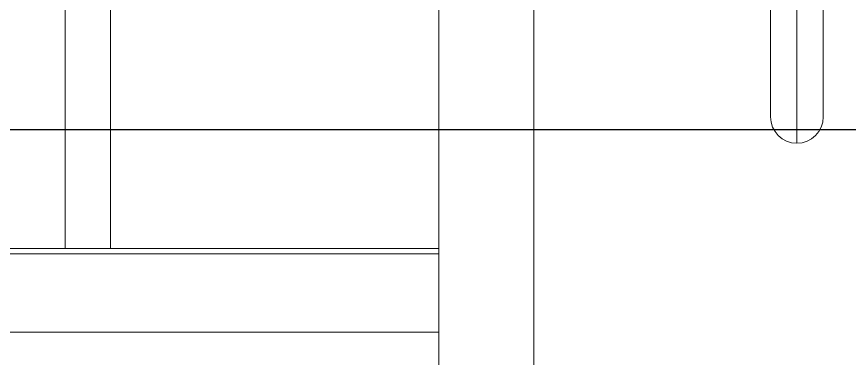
# Model space of a CAD drawing. Header units: millimetres. Extents: x 2509 to 128734, y 2492 to 91667.
# Drawn here: x 37459 to 37617.2, y 71999.6 to 72064.6 of the extents above; entities that cross this region are included whole.
import ezdxf

# ---------------------------------------------------------------- set-up
doc = ezdxf.new("R2010")
doc.units = ezdxf.units.MM
doc.layers.add('SSH_搬运系统', color=7, linetype='Continuous')
doc.layers.add('规划设计-立库系统-链式输送机', color=5, linetype='Continuous')
doc.styles.add('标注', font='msyh.ttf', dxfattribs={"height": 20})

# ---------------------------------------------------------------- blocks, each defined once
blk = doc.blocks.new('SSH_机械臂')
at = {"layer": 'SSH_搬运系统', "lineweight": 15}
for p, q in [((1510.97, 2261.64, 0), (1510.97, 2559.64, 0)), ((1525.87, 2261.64, 0), (1525.87, 2559.64, 0)), ((1526.87, 2261.64, 0), (1526.87, 2559.64, 0)), ((1585.87, 2332.64, 0), (1526.87, 2332.64, 0)), ((1585.87, 2324.05, 0), (1526.87, 2324.05, 0)), ((1446.87, 2261.64, 0), (1746.87, 2261.64, 0)), ((1525.87, 2261.64, 0), (1510.97, 2261.64, 0)), ((1446.87, 2243.64, 0), (1746.87, 2243.64, 0)), ((1551.87, 2198.64, 0), (1641.87, 2198.64, 0)), ((1546.87, 2193.64, 0), (1646.87, 2193.64, 0)), ((1641.87, 2188.64, 0), (1551.87, 2188.64, 0))]:
    blk.add_line(p, q, dxfattribs=at)
for centre, radius, start, end in [((3603.35, 2684.15, 0), 2525, 188.19909, 258.29575), ((3603.35, 2684.14, 0), 2524, 188.20232, 254.52523), ((1551.87, 2193.64, 0), 5, 90, 180), ((1551.87, 2193.64, 0), 5, 180, 270)]:
    blk.add_arc(centre, radius, start, end, dxfattribs=at)
blk = doc.blocks.new('*U166')
at = {"layer": '规划设计-立库系统-链式输送机', "color": 1}
blk.add_line((-15.84, 0), (1812.11, 0), dxfattribs=at)
at = {"layer": '规划设计-立库系统-链式输送机', "color": 0, "style": '标注'}
for tag, p in [('编号', (313.89, 142.41)), ('设备高度', (311.17, -149.65))]:
    blk.add_attdef(tag, p, '', height=50, dxfattribs=at)

msp = doc.modelspace()

# ---------------------------------------------------------------- block references
at = {"layer": 'SSH_搬运系统', "rotation": 90}
msp.add_blockref('SSH_机械臂', (39800.878, 70493.639, 0), dxfattribs=at)
at = {"layer": '规划设计-立库系统-链式输送机', "xscale": -1}
msp.add_blockref('*U166', (38025.089, 72043.071), dxfattribs=at)

doc.saveas('drawing.dxf')
